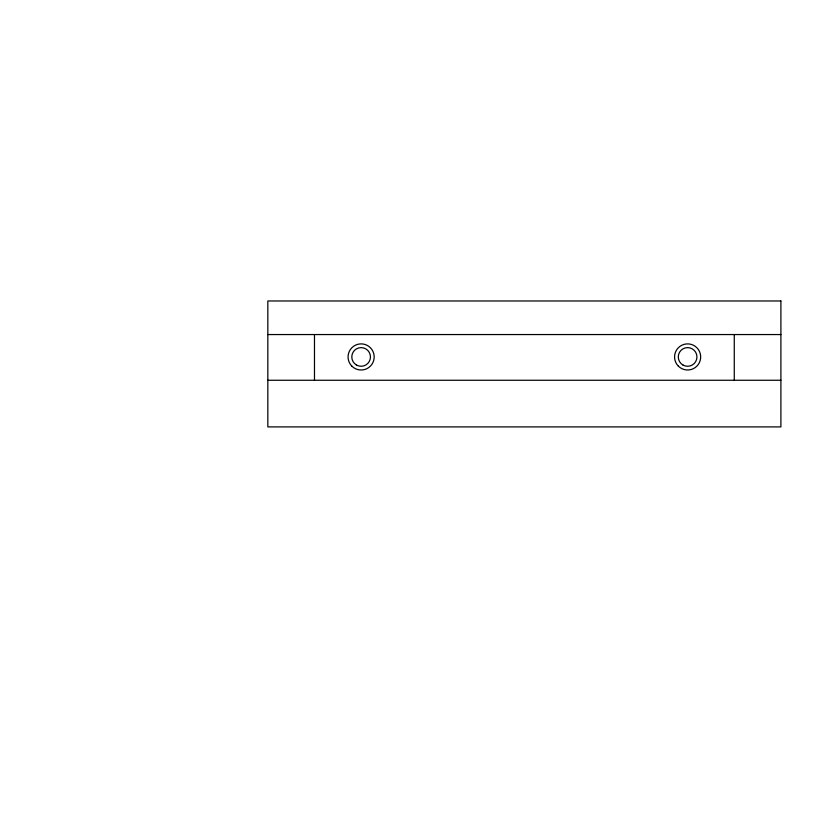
<?xml version="1.0" encoding="UTF-8"?>
<svg xmlns="http://www.w3.org/2000/svg" width="822" height="822" viewBox="0 0 822 822"><rect width="100%" height="100%" fill="white"/><g stroke="black" fill="none" stroke-linecap="round" stroke-linejoin="round"><path stroke-width="1.23" d="M267.838 334.554L780.9 334.554M267.838 380.257L780.9 380.257M734.262 334.554L734.262 380.257M314.477 334.554L314.477 380.257M780.9 300.975L267.838 300.975L267.838 426.906L780.9 426.906L780.9 300.975M678.386 366.17A13.06 13.06 0 0 0 700.231 360.324A13.06 13.06 0 0 0 684.233 344.326A13.06 13.06 0 0 0 678.386 366.17M682.948 365.019A9.33 9.33 0 0 0 696.943 356.943A9.33 9.33 0 0 0 682.948 348.867A9.33 9.33 0 0 0 682.948 365.019M351.888 366.17A13.06 13.06 0 0 0 373.743 360.324A13.06 13.06 0 0 0 357.745 344.326A13.06 13.06 0 0 0 351.888 366.17M356.46 365.019A9.33 9.33 0 0 0 370.455 356.943A9.33 9.33 0 0 0 356.46 348.867A9.33 9.33 0 0 0 356.46 365.019"/></g></svg>
